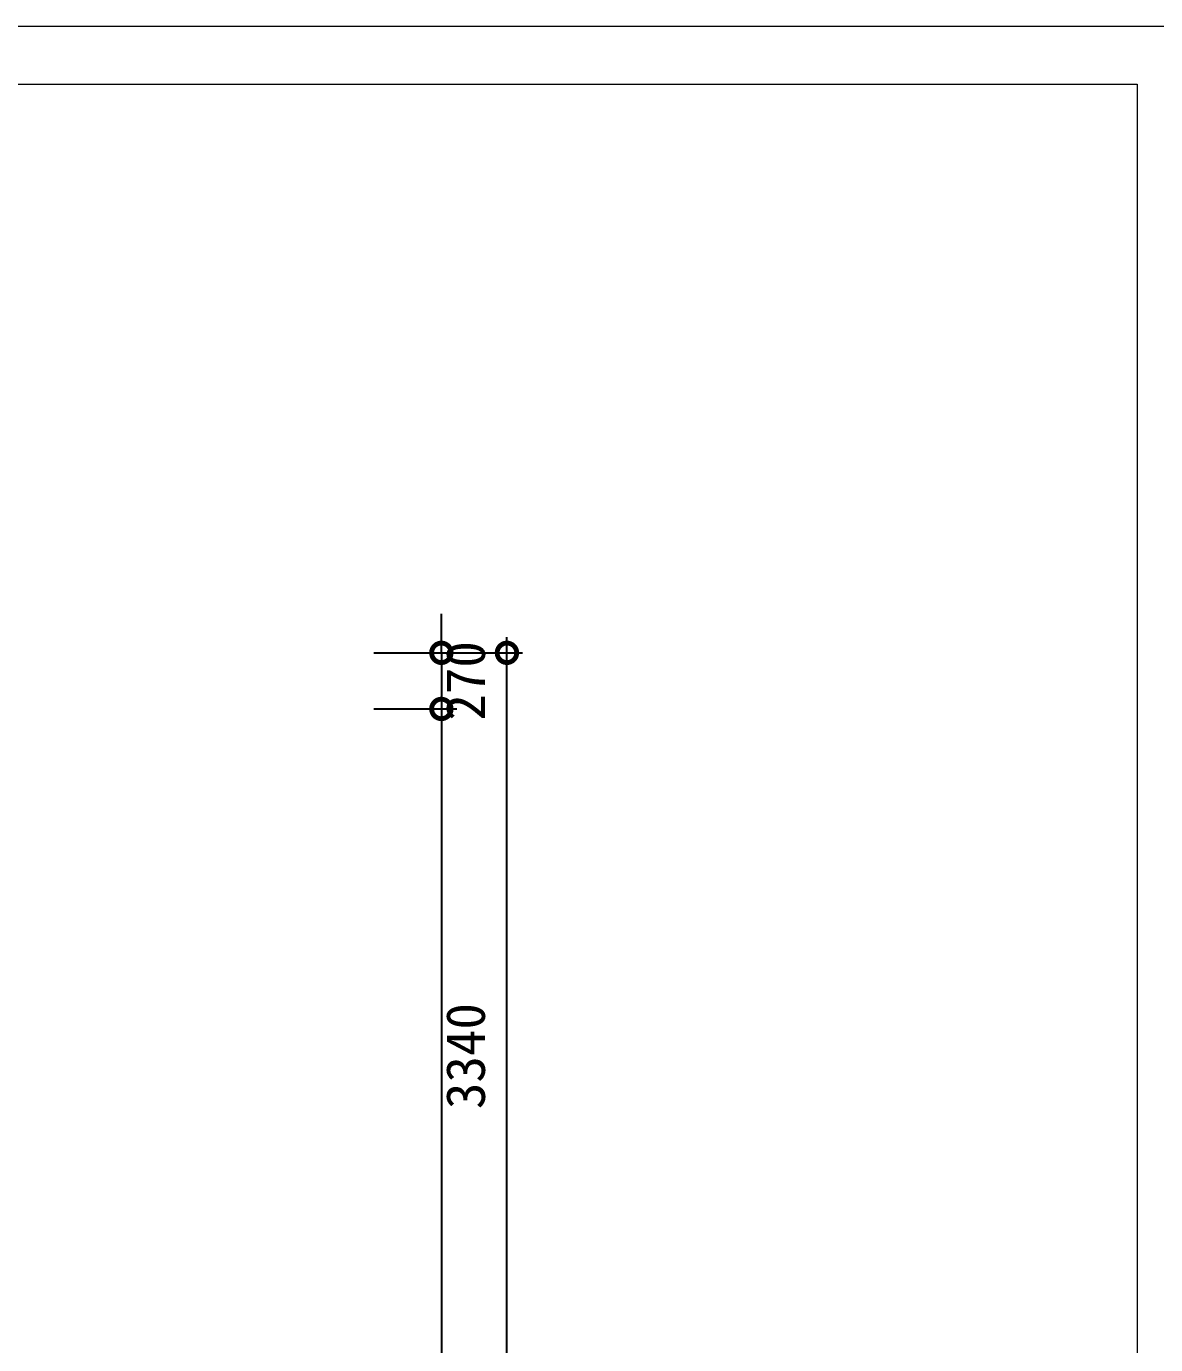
# Model space of a CAD drawing. Header units: millimetres. Extents: x -33522418 to 16198808, y -126322335 to -58690945.
# Drawn here: x -33256283 to -33250851, y -126309962 to -126303619 of the extents above; entities that cross this region are included whole.
import ezdxf

# ---------------------------------------------------------------- set-up
doc = ezdxf.new("R2010")
doc.units = ezdxf.units.MM
doc.header["$LTSCALE"] = 10
doc.header["$PDMODE"] = 3
doc.layers.add('0-标注-主标', color=1, linetype='Continuous', lineweight=9)
doc.layers.add('其他物体', color=1, linetype='Continuous', lineweight=13)
doc.styles.get("Standard").update_dxf_attribs({"font": 'simkai.ttf'})
doc.dimstyles.new('75', dxfattribs={"dimscale": 75, "dimtxt": 2.5, "dimasz": 2.5, "dimexe": 1, "dimexo": 1, "dimgap": 0.3, "dimtad": 2, "dimdec": 0, "dimtxsty": 'Standard', "dimblk": 'DOTSMALL', "dimcen": 0.7, "dimdle": 1, "dimclrd": 1, "dimclre": 1, "dimclrt": 2, "dimadec": 0, "dimazin": 0, "dimtfac": 1, "dimtdec": 0, "dimtix": 1, "dimtmove": 2, "dimatfit": 3, "dimldrblk": 'DOTSMALL', "dimfxl": 1, "dimarcsym": 0})

# ---------------------------------------------------------------- blocks, each defined once
blk = doc.blocks.new('_DotSmall')
at = {"color": 0, "linetype": 'ByBlock', "const_width": 0.5}
blk.add_lwpolyline([(-0.0625, 0, 1), (0.0625, 0, 1)], format="xyb", close=True, dxfattribs=at)
blk = doc.blocks.new('*D65')
at = {"color": 1, "lineweight": -2, "transparency": 16777216}
for p, q in [((-33254286.6, -126306633.3), (-33254286.6, -126306445.8)), ((-33254611.6, -126306633.3), (-33254211.6, -126306633.3)), ((-33254286.6, -126306633.3), (-33254286.6, -126306903.3)), ((-33254611.6, -126306903.3), (-33254211.6, -126306903.3)), ((-33254286.6, -126306903.3), (-33254286.6, -126307090.8))]:
    blk.add_line(p, q, dxfattribs=at)
at = {"layer": 'Defpoints', "color": 0, "transparency": 16777216}
for p in [(-33254686.6, -126306633.3), (-33254686.6, -126306903.3), (-33254286.6, -126306903.3)]:
    blk.add_point(p, dxfattribs=at)
at = {"color": 1, "lineweight": -2, "transparency": 16777216, "xscale": 187.5, "yscale": 187.5, "zscale": 187.5}
for p, rotation in [((-33254286.6, -126306633.3), 270), ((-33254286.6, -126306903.3), 90)]:
    blk.add_blockref('_DotSmall', p, dxfattribs=dict(at, rotation=rotation))
at = {"color": 2, "transparency": 16777216, "insert": (-33254169.3, -126306768.3), "char_height": 187.5, "attachment_point": 5, "rotation": 90}
blk.add_mtext('270', dxfattribs=at)
blk = doc.blocks.new('*D66')
at = {"color": 1, "lineweight": -2, "transparency": 16777216}
for p, q in [((-33254286.6, -126306828.3), (-33254286.6, -126310318.3)), ((-33254611.6, -126306903.3), (-33254211.6, -126306903.3)), ((-33254611.6, -126310243.3), (-33254211.6, -126310243.3))]:
    blk.add_line(p, q, dxfattribs=at)
at = {"layer": 'Defpoints', "color": 0, "transparency": 16777216}
for p in [(-33254686.6, -126306903.3), (-33254686.6, -126310243.3), (-33254286.6, -126310243.3)]:
    blk.add_point(p, dxfattribs=at)
at = {"color": 1, "lineweight": -2, "transparency": 16777216, "xscale": 187.5, "yscale": 187.5, "zscale": 187.5}
for p, rotation in [((-33254286.6, -126306903.3), 90), ((-33254286.6, -126310243.3), 270)]:
    blk.add_blockref('_DotSmall', p, dxfattribs=dict(at, rotation=rotation))
at = {"color": 2, "transparency": 16777216, "insert": (-33254169.3, -126308573.3), "char_height": 187.5, "attachment_point": 5, "rotation": 90}
blk.add_mtext('3340', dxfattribs=at)
blk = doc.blocks.new('*D72')
at = {"color": 1, "lineweight": -2, "transparency": 16777216}
for p, q in [((-33253971.2, -126318088.3), (-33253971.2, -126306558.3)), ((-33254611.6, -126306633.3), (-33253896.2, -126306633.3)), ((-33254611.6, -126318013.3), (-33253896.2, -126318013.3))]:
    blk.add_line(p, q, dxfattribs=at)
at = {"layer": 'Defpoints', "color": 0, "transparency": 16777216}
for p in [(-33254686.6, -126306633.3), (-33253971.2, -126306633.3), (-33254686.6, -126318013.3)]:
    blk.add_point(p, dxfattribs=at)
at = {"color": 1, "lineweight": -2, "transparency": 16777216, "xscale": 187.5, "yscale": 187.5, "zscale": 187.5}
for p, rotation in [((-33253971.2, -126306633.3), 90), ((-33253971.2, -126318013.3), 270)]:
    blk.add_blockref('_DotSmall', p, dxfattribs=dict(at, rotation=rotation))
at = {"color": 2, "transparency": 16777216, "insert": (-33253853.9, -126312323.3), "char_height": 187.5, "attachment_point": 5, "rotation": 90}
blk.add_mtext('11380', dxfattribs=at)
blk = doc.blocks.new('A$C5E9D489C')
at = {"color": 4}
blk.add_line((21934.5, 15509.9), (0, 15509.9), dxfattribs=at)
at = {"layer": '其他物体', "color": 8}
for p, q in [((221.7, 15279.1), (19022.5, 15279.1)), ((19022.5, 15279.1), (19022.5, 236.2))]:
    blk.add_line(p, q, dxfattribs=at)

msp = doc.modelspace()

# ---------------------------------------------------------------- block references
at = {"layer": '0-标注-主标', "xscale": 1.20669912174344, "yscale": 1.20669911801815, "zscale": 1.206699121427534}
msp.add_blockref('A$C5E9D489C', (-33273893.7, -126322335.1), dxfattribs=at)

# ---------------------------------------------------------------- dimensions: what is measured, and where the dimension line sits
at = {"color": 1}
for base, p1, p2, picture, middle in [((-33254286.6, -126306903.3), (-33254686.6, -126306633.3), (-33254686.6, -126306903.3), '*D65', (-33254169.3, -126306768.3)), ((-33253971.2, -126306633.3), (-33254686.6, -126318013.3), (-33254686.6, -126306633.3), '*D72', (-33253853.9, -126312323.3)), ((-33254286.6, -126310243.3), (-33254686.6, -126306903.3), (-33254686.6, -126310243.3), '*D66', (-33254169.3, -126308573.3))]:
    dim = msp.add_linear_dim(base=base, p1=p1, p2=p2, angle=90, dimstyle='75', dxfattribs=at)
    dim.commit()
    dim.dimension.update_dxf_attribs({"geometry": picture, "text_midpoint": middle})

doc.saveas('drawing.dxf')
